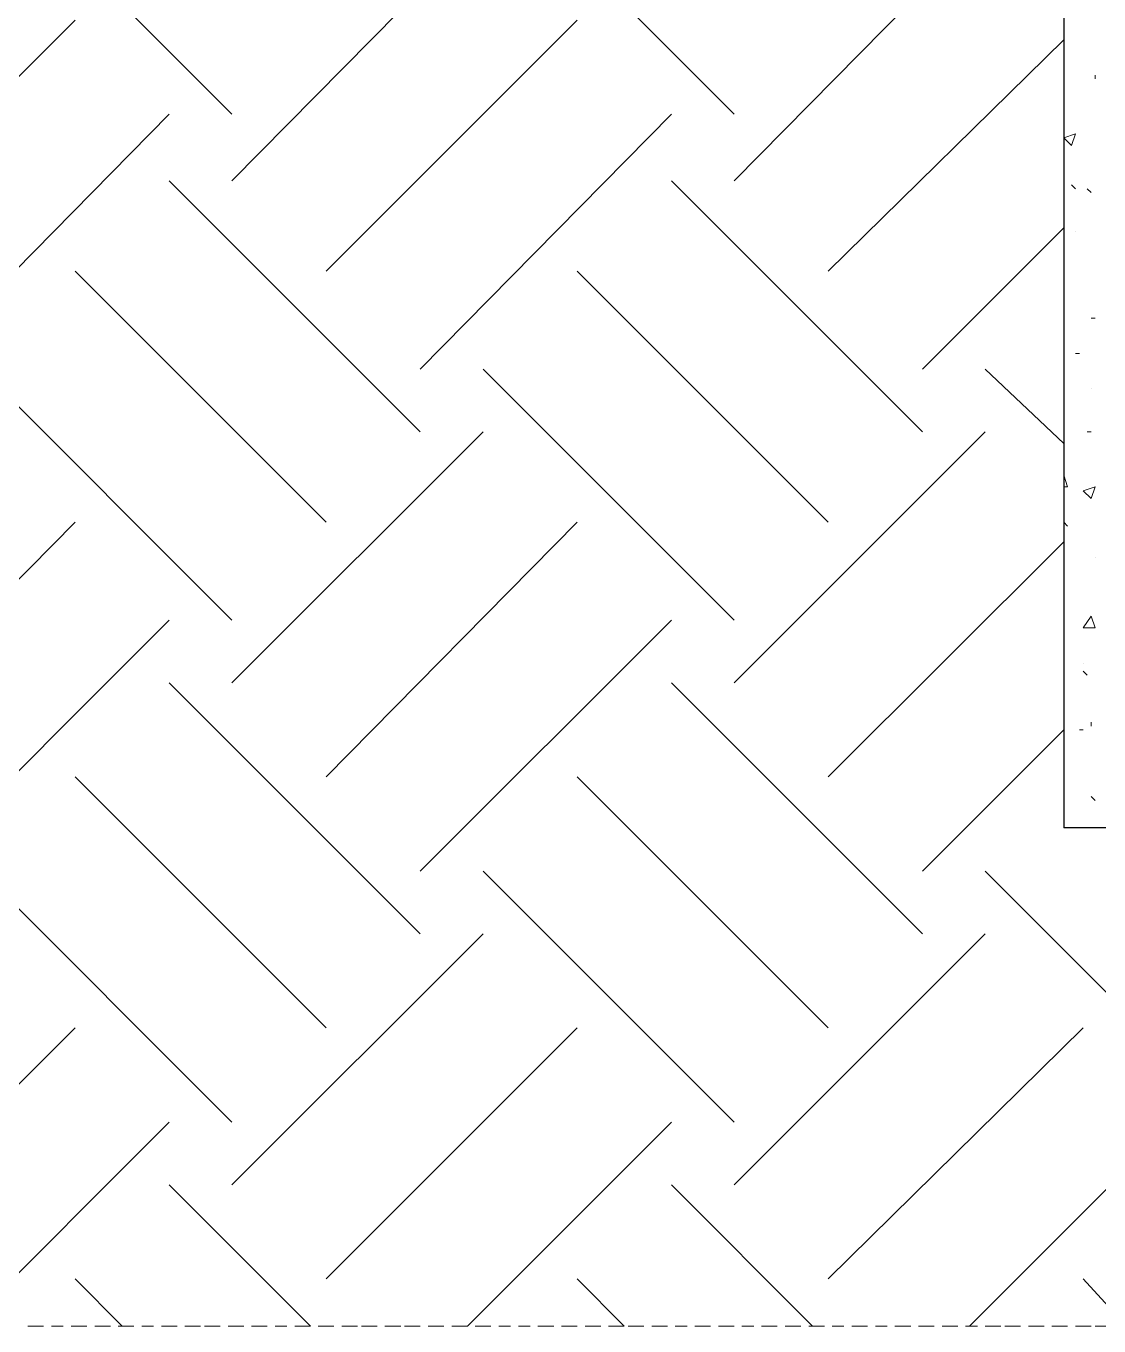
# Model space of a CAD drawing. Header units: millimetres. Extents: x 2928 to 3112, y 1220 to 1280.
# Drawn here: x 3085.824 to 3086.729, y 1263.707 to 1264.804 of the extents above; entities that cross this region are included whole.
import ezdxf

# ---------------------------------------------------------------- set-up
doc = ezdxf.new("R2010")
doc.units = ezdxf.units.MM

msp = doc.modelspace()

# ---------------------------------------------------------------- linework, layer by layer
at = {"color": 253, "linetype": 'Continuous', "lineweight": -2, "true_color": 0x9a9a9a}
for points in [[(3086.69941, 1265.42724), (3086.69941, 1264.12721), (3086.69941, 1264.12721)], [(3087.29815, 1264.12721), (3086.69941, 1264.12721), (3086.69941, 1264.12721)]]:
    msp.add_lwpolyline(points, dxfattribs=at)
at = {"color": 9, "linetype": 'Continuous', "lineweight": 5, "true_color": 0xbababa}
for points in [[(3085.99811, 1264.72926), (3085.7864, 1264.94097), (3085.7864, 1264.94097)], [(3086.42154, 1264.72926), (3086.20983, 1264.94097), (3086.20983, 1264.94097)], [(3085.99811, 1264.67302), (3086.20983, 1264.88804), (3086.20983, 1264.88804)], [(3086.42154, 1264.67302), (3086.63325, 1264.88804), (3086.63325, 1264.88804)], [(3085.65409, 1264.59694), (3085.8658, 1264.80865), (3085.8658, 1264.80865)], [(3086.07751, 1264.59694), (3086.28922, 1264.80865), (3086.28922, 1264.80865)], [(3086.50093, 1264.59694), (3086.69941, 1264.79211), (3086.69941, 1264.79211)], [(3086.72587, 1264.75903), (3086.72587, 1264.76234), (3086.72587, 1264.76234)], [(3085.73348, 1264.51424), (3085.94519, 1264.72926), (3085.94519, 1264.72926)], [(3086.1569, 1264.51424), (3086.36861, 1264.72926), (3086.36861, 1264.72926)], [(3086.69941, 1264.70941), (3086.70933, 1264.71272), (3086.70933, 1264.71272)], [(3086.69941, 1264.70941), (3086.70602, 1264.7028), (3086.70602, 1264.7028)], [(3086.70602, 1264.7028), (3086.70933, 1264.71272), (3086.70933, 1264.71272)], [(3086.1569, 1264.46131), (3085.94519, 1264.67302), (3085.94519, 1264.67302)], [(3086.58032, 1264.46131), (3086.36861, 1264.67302), (3086.36861, 1264.67302)], [(3086.70933, 1264.66641), (3086.70602, 1264.66972), (3086.70602, 1264.66972)], [(3086.72256, 1264.6631), (3086.71925, 1264.66641), (3086.71925, 1264.66641)], [(3086.58032, 1264.51424), (3086.69941, 1264.63333), (3086.69941, 1264.63333)], [(3086.07751, 1264.38523), (3085.8658, 1264.59694), (3085.8658, 1264.59694)], [(3086.50093, 1264.38523), (3086.28922, 1264.59694), (3086.28922, 1264.59694)], [(3086.72587, 1264.55724), (3086.72256, 1264.55724), (3086.72256, 1264.55724)], [(3086.71264, 1264.52747), (3086.70933, 1264.52747), (3086.70933, 1264.52747)], [(3085.99811, 1264.30253), (3085.7864, 1264.51424), (3085.7864, 1264.51424)], [(3086.42154, 1264.30253), (3086.20983, 1264.51424), (3086.20983, 1264.51424)], [(3086.69941, 1264.45139), (3086.63325, 1264.51424), (3086.63325, 1264.51424)], [(3085.99811, 1264.2496), (3086.20983, 1264.46131), (3086.20983, 1264.46131)], [(3086.42154, 1264.2496), (3086.63325, 1264.46131), (3086.63325, 1264.46131)], [(3086.72256, 1264.46131), (3086.71925, 1264.46131), (3086.71925, 1264.46131)], [(3086.69941, 1264.42162), (3086.69941, 1264.42493), (3086.69941, 1264.42493)], [(3086.70271, 1264.415), (3086.69941, 1264.42493), (3086.69941, 1264.42493)], [(3086.69941, 1264.415), (3086.70271, 1264.415), (3086.70271, 1264.415)], [(3086.71595, 1264.41169), (3086.72587, 1264.415), (3086.72587, 1264.415)], [(3086.71595, 1264.41169), (3086.72256, 1264.40508), (3086.72256, 1264.40508)], [(3086.72256, 1264.40508), (3086.72587, 1264.415), (3086.72587, 1264.415)], [(3085.65409, 1264.17021), (3085.8658, 1264.38523), (3085.8658, 1264.38523)], [(3086.07751, 1264.17021), (3086.28922, 1264.38523), (3086.28922, 1264.38523)], [(3086.70271, 1264.38192), (3086.69941, 1264.38523), (3086.69941, 1264.38523)], [(3086.50093, 1264.17021), (3086.69941, 1264.36869), (3086.69941, 1264.36869)], [(3085.73348, 1264.09082), (3085.94519, 1264.30253), (3085.94519, 1264.30253)], [(3086.1569, 1264.09082), (3086.36861, 1264.30253), (3086.36861, 1264.30253)], [(3086.71595, 1264.29591), (3086.72256, 1264.30584), (3086.72256, 1264.30584)], [(3086.72587, 1264.29591), (3086.72256, 1264.30584), (3086.72256, 1264.30584)], [(3086.71595, 1264.29591), (3086.72587, 1264.29591), (3086.72587, 1264.29591)], [(3086.71925, 1264.25622), (3086.71595, 1264.25953), (3086.71595, 1264.25953)], [(3086.1569, 1264.03789), (3085.94519, 1264.2496), (3085.94519, 1264.2496)], [(3086.58032, 1264.03789), (3086.36861, 1264.2496), (3086.36861, 1264.2496)], [(3086.58032, 1264.09082), (3086.69941, 1264.20991), (3086.69941, 1264.20991)], [(3086.71595, 1264.20991), (3086.71264, 1264.20991), (3086.71264, 1264.20991)], [(3086.72256, 1264.21321), (3086.72256, 1264.21652), (3086.72256, 1264.21652)], [(3086.07751, 1263.9585), (3085.8658, 1264.17021), (3085.8658, 1264.17021)], [(3086.50093, 1263.9585), (3086.28922, 1264.17021), (3086.28922, 1264.17021)], [(3086.72587, 1264.15036), (3086.72256, 1264.15367), (3086.72256, 1264.15367)], [(3085.99811, 1263.87911), (3085.7864, 1264.09082), (3085.7864, 1264.09082)], [(3086.42154, 1263.87911), (3086.20983, 1264.09082), (3086.20983, 1264.09082)], [(3086.84496, 1263.87911), (3086.63325, 1264.09082), (3086.63325, 1264.09082)], [(3085.99811, 1263.82618), (3086.20983, 1264.03789), (3086.20983, 1264.03789)], [(3086.42154, 1263.82618), (3086.63325, 1264.03789), (3086.63325, 1264.03789)], [(3085.65409, 1263.74679), (3085.8658, 1263.9585), (3085.8658, 1263.9585)], [(3086.07751, 1263.74679), (3086.28922, 1263.9585), (3086.28922, 1263.9585)], [(3086.50093, 1263.74679), (3086.71595, 1263.9585), (3086.71595, 1263.9585)], [(3085.77317, 1263.70709), (3085.94519, 1263.87911), (3085.94519, 1263.87911)], [(3086.19659, 1263.70709), (3086.36861, 1263.87911), (3086.36861, 1263.87911)], [(3086.62001, 1263.70709), (3086.79203, 1263.87911), (3086.79203, 1263.87911)], [(3086.06427, 1263.70709), (3085.94519, 1263.82618), (3085.94519, 1263.82618)], [(3086.4877, 1263.70709), (3086.36861, 1263.82618), (3086.36861, 1263.82618)], [(3085.90549, 1263.70709), (3085.8658, 1263.74679), (3085.8658, 1263.74679)], [(3086.32891, 1263.70709), (3086.28922, 1263.74679), (3086.28922, 1263.74679)], [(3086.75233, 1263.70709), (3086.71595, 1263.74679), (3086.71595, 1263.74679)]]:
    msp.add_lwpolyline(points, dxfattribs=at)
for points in [[(3086.70933, 1264.63002), (3086.70933, 1264.63002)], [(3086.72587, 1264.55724), (3086.72587, 1264.55724)], [(3086.72256, 1264.4977), (3086.72256, 1264.4977)], [(3086.69941, 1264.37861), (3086.69941, 1264.37861)], [(3086.72587, 1264.35546), (3086.72587, 1264.35546)], [(3086.71595, 1264.26614), (3086.71595, 1264.26614)]]:
    msp.add_lwpolyline(points, close=True, dxfattribs=at)
at = {"color": 252, "linetype": 'Continuous', "lineweight": 5, "true_color": 0x989898}
for points in [[(3085.8261, 1263.70709), (3085.83933, 1263.70709), (3085.83933, 1263.70709)], [(3085.84595, 1263.70709), (3085.85587, 1263.70709), (3085.85587, 1263.70709)], [(3085.86249, 1263.70709), (3085.87572, 1263.70709), (3085.87572, 1263.70709)], [(3085.88234, 1263.70709), (3085.89557, 1263.70709), (3085.89557, 1263.70709)], [(3085.90218, 1263.70709), (3085.91542, 1263.70709), (3085.91542, 1263.70709)], [(3085.92203, 1263.70709), (3085.93196, 1263.70709), (3085.93196, 1263.70709)], [(3085.93857, 1263.70709), (3085.9518, 1263.70709), (3085.9518, 1263.70709)], [(3085.95842, 1263.70709), (3085.97165, 1263.70709), (3085.97165, 1263.70709)], [(3085.97496, 1263.70709), (3085.98819, 1263.70709), (3085.98819, 1263.70709)], [(3085.99481, 1263.70709), (3086.00804, 1263.70709), (3086.00804, 1263.70709)], [(3086.01465, 1263.70709), (3086.02789, 1263.70709), (3086.02789, 1263.70709)], [(3086.0345, 1263.70709), (3086.04443, 1263.70709), (3086.04443, 1263.70709)], [(3086.05104, 1263.70709), (3086.06427, 1263.70709), (3086.06427, 1263.70709)], [(3086.07089, 1263.70709), (3086.08412, 1263.70709), (3086.08412, 1263.70709)], [(3086.09074, 1263.70709), (3086.10397, 1263.70709), (3086.10397, 1263.70709)], [(3086.10728, 1263.70709), (3086.12051, 1263.70709), (3086.12051, 1263.70709)], [(3086.12713, 1263.70709), (3086.14036, 1263.70709), (3086.14036, 1263.70709)], [(3086.14367, 1263.70709), (3086.1569, 1263.70709), (3086.1569, 1263.70709)], [(3086.16351, 1263.70709), (3086.17675, 1263.70709), (3086.17675, 1263.70709)], [(3086.18336, 1263.70709), (3086.19659, 1263.70709), (3086.19659, 1263.70709)], [(3086.20321, 1263.70709), (3086.21644, 1263.70709), (3086.21644, 1263.70709)], [(3086.22306, 1263.70709), (3086.23298, 1263.70709), (3086.23298, 1263.70709)], [(3086.2396, 1263.70709), (3086.24952, 1263.70709), (3086.24952, 1263.70709)], [(3086.25614, 1263.70709), (3086.26937, 1263.70709), (3086.26937, 1263.70709)], [(3086.27599, 1263.70709), (3086.28922, 1263.70709), (3086.28922, 1263.70709)], [(3086.29583, 1263.70709), (3086.30906, 1263.70709), (3086.30906, 1263.70709)], [(3086.31568, 1263.70709), (3086.32891, 1263.70709), (3086.32891, 1263.70709)], [(3086.33222, 1263.70709), (3086.34545, 1263.70709), (3086.34545, 1263.70709)], [(3086.35207, 1263.70709), (3086.3653, 1263.70709), (3086.3653, 1263.70709)], [(3086.37192, 1263.70709), (3086.38184, 1263.70709), (3086.38184, 1263.70709)], [(3086.38846, 1263.70709), (3086.40169, 1263.70709), (3086.40169, 1263.70709)], [(3086.4083, 1263.70709), (3086.42154, 1263.70709), (3086.42154, 1263.70709)], [(3086.42815, 1263.70709), (3086.43808, 1263.70709), (3086.43808, 1263.70709)], [(3086.44469, 1263.70709), (3086.45792, 1263.70709), (3086.45792, 1263.70709)], [(3086.46454, 1263.70709), (3086.47777, 1263.70709), (3086.47777, 1263.70709)], [(3086.48439, 1263.70709), (3086.49762, 1263.70709), (3086.49762, 1263.70709)], [(3086.50424, 1263.70709), (3086.51416, 1263.70709), (3086.51416, 1263.70709)], [(3086.52078, 1263.70709), (3086.53401, 1263.70709), (3086.53401, 1263.70709)], [(3086.54062, 1263.70709), (3086.55055, 1263.70709), (3086.55055, 1263.70709)], [(3086.55716, 1263.70709), (3086.57039, 1263.70709), (3086.57039, 1263.70709)], [(3086.57701, 1263.70709), (3086.59024, 1263.70709), (3086.59024, 1263.70709)], [(3086.59686, 1263.70709), (3086.61009, 1263.70709), (3086.61009, 1263.70709)], [(3086.61671, 1263.70709), (3086.62663, 1263.70709), (3086.62663, 1263.70709)], [(3086.63325, 1263.70709), (3086.64648, 1263.70709), (3086.64648, 1263.70709)], [(3086.64979, 1263.70709), (3086.66302, 1263.70709), (3086.66302, 1263.70709)], [(3086.66963, 1263.70709), (3086.68287, 1263.70709), (3086.68287, 1263.70709)], [(3086.68948, 1263.70709), (3086.70271, 1263.70709), (3086.70271, 1263.70709)], [(3086.70933, 1263.70709), (3086.72256, 1263.70709), (3086.72256, 1263.70709)], [(3086.72587, 1263.70709), (3086.7391, 1263.70709), (3086.7391, 1263.70709)]]:
    msp.add_lwpolyline(points, dxfattribs=at)

doc.saveas('drawing.dxf')
